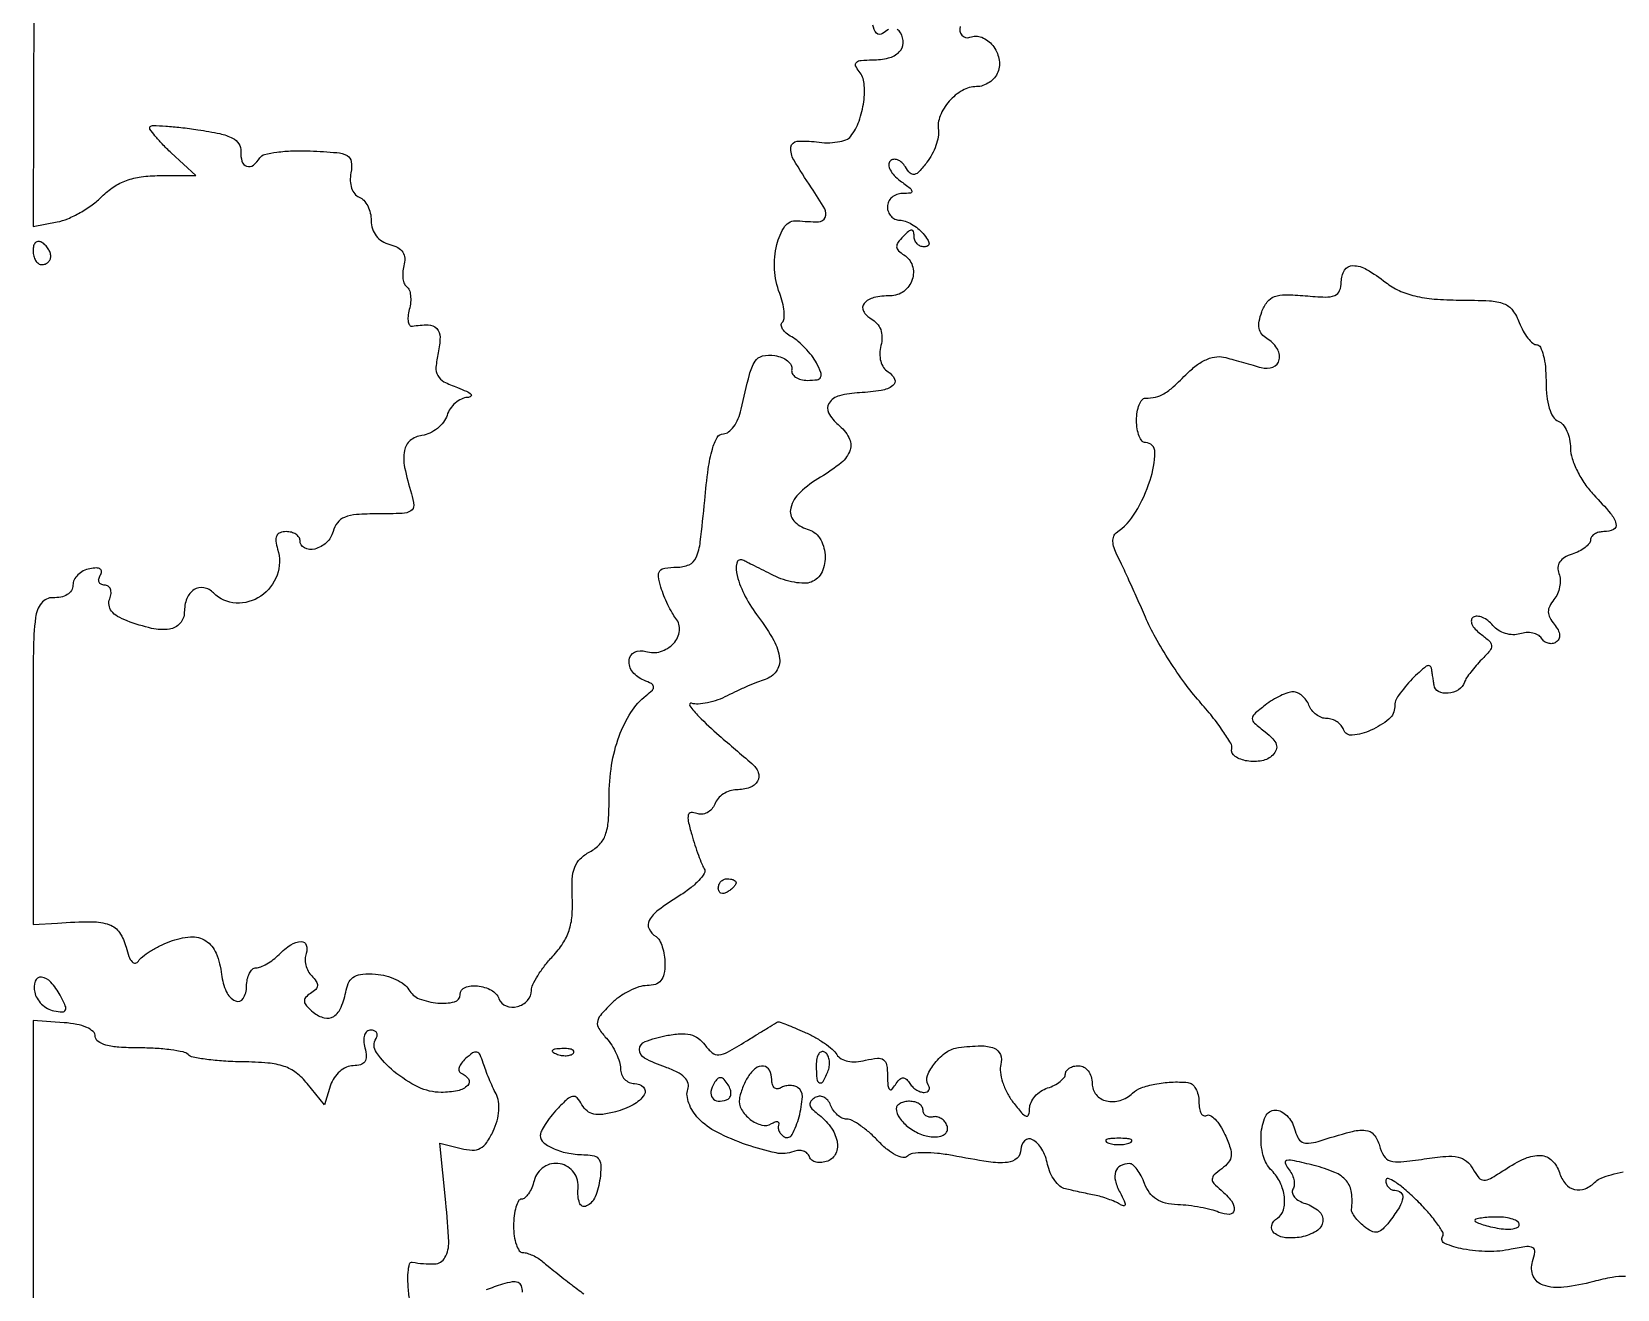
# Model space of a CAD drawing. Extents: x 0 to 4160, y 0 to 3120.
# Drawn here: x -0.1 to 178, y 2323.9 to 2465.2 of the extents above; entities that cross this region are included whole.
import ezdxf

# ---------------------------------------------------------------- set-up
doc = ezdxf.new("R2010")
doc.units = 0

msp = doc.modelspace()

# ---------------------------------------------------------------- linework, layer by layer
for points in [[(4159.499279, 606.274193, 0.000001), (4159.667734, 974.478125, 0.000057)], [(757.647081, 3119.740147, 0.000002), (520.492565, 3119.487217, 0.4139)], [(1964.75, 0.149832, 0.000016), (2717.930904, 0.232101, 0.000028), (3351.473438, 0.357111)], [(0.078947, 2469.388672), (0, 2443.277344), (2.700327, 2443.793544, 0.053185), (3.903994, 2444.1595, 0.028623), (5.296314, 2444.846992, 0.028165), (6.65032, 2445.719074, 0.039241), (7.745781, 2446.654872, -0.048872), (9.069386, 2447.742251, -0.060354), (10.492094, 2448.464048, -0.055028), (12.150515, 2448.868125, -0.032273), (14.191477, 2449), (18.292045, 2449), (15.53474, 2451.555384, -0.013882), (14.505901, 2452.563394, -0.02299), (13.702822, 2453.475553, -0.019346), (13.144693, 2454.229531, -0.360485), (13.170384, 2454.503717, -0.207868), (13.501763, 2454.634348, -0.007326), (14.907352, 2454.565343, -0.012495), (16.599276, 2454.414881, -0.008295), (18.531667, 2454.161706, -0.01528), (21.008756, 2453.717546, -0.065398), (22.421341, 2453.220102, -0.131387), (23.14208, 2452.574479, -0.166495), (23.361111, 2451.713373, 0.091386), (23.473452, 2450.609052, 0.245777), (24.004021, 2450.057097, 0.247869), (24.755763, 2450.180569, 0.092383), (25.498506, 2450.997583, -0.19745), (26.018323, 2451.374473, -0.025002), (27.407641, 2451.638004, -0.026255), (29.165425, 2451.787713, -0.018989), (31.13191, 2451.776879, -0.009644), (34.130818, 2451.588387, -0.102291), (35.299471, 2451.244819, -0.243504), (35.762032, 2450.573431, -0.078775), (35.722636, 2449.329396, 0.055754), (35.651433, 2448.412379, 0.072879), (35.801321, 2447.585883, 0.086633), (36.147186, 2446.949367, 0.134251), (36.648249, 2446.581485, -0.118297), (37.165515, 2446.226154, -0.065277), (37.602923, 2445.590922, -0.059374), (37.899332, 2444.788984, -0.058926), (38, 2443.937765, 0.077886), (38.14342, 2443.022645, 0.088029), (38.558789, 2442.237344, 0.087547), (39.221214, 2441.639716, 0.076045), (40.080618, 2441.268667, -0.059421), (40.984923, 2440.91325, -0.123728), (41.540837, 2440.406273, -0.134602), (41.763786, 2439.728075, -0.076597), (41.674499, 2438.863282, 0.044497), (41.548316, 2438.114016, 0.053746), (41.569335, 2437.401286, 0.06278), (41.723642, 2436.826482, 0.158702), (42, 2436.5, -0.169301), (42.273901, 2436.162535, -0.059415), (42.416815, 2435.54575, -0.050686), (42.422762, 2434.774726, -0.040574), (42.278351, 2433.956414, 0.036953), (42.136439, 2433.184892, 0.072349), (42.159137, 2432.561836, 0.12555), (42.333284, 2432.182771, 0.274543), (42.622231, 2432.075831, -0.046735), (44.400518, 2432.232749, -0.200754), (45.358522, 2431.825871, -0.202451), (45.73657, 2430.860987, -0.047567), (45.522475, 2429.102327, 0.033979), (45.279182, 2427.473517, 0.147535), (45.482961, 2426.529566, 0.146566), (46.175654, 2425.852265, 0.033386), (47.693019, 2425.181274, -0.017262), (48.713274, 2424.768879, -0.08945), (49.214089, 2424.428399, -0.472751), (49.194418, 2424.205259, -0.139077), (48.817388, 2424.078947, 0.10098), (48.128198, 2423.904316, 0.067787), (47.448484, 2423.454301, 0.064437), (46.880846, 2422.809607, 0.071596), (46.520108, 2422.063355, -0.087029), (46.121438, 2421.299357, -0.060657), (45.43895, 2420.603552, -0.059382), (44.590807, 2420.077382, -0.073968), (43.702721, 2419.813355, 0.137507), (42.388157, 2419.234786, 0.178335), (41.727675, 2418.107337, 0.096013), (41.754936, 2416.223616, 0.02437), (42.528939, 2413.25, -0.056218), (42.778894, 2411.957658, -0.28605), (42.456382, 2411.335871, -0.125046), (41.49108, 2411.051705, -0.009373), (38.733263, 2411, 0.017309), (36.360562, 2410.917836, 0.077579), (35.009108, 2410.609833, 0.134306), (34.202688, 2410.00194, 0.100856), (33.710251, 2409, -0.142701), (32.977815, 2407.776075, -0.12179), (31.657974, 2407.045322, -0.186298), (30.5095, 2407.166479, -0.281425), (30, 2408, 0.154397), (29.879355, 2408.381384, 0.097848), (29.53958, 2408.70625, 0.08029), (29.031939, 2408.925476, 0.061935), (28.432612, 2409, 0.088386), (27.761545, 2408.880441, 0.194789), (27.382727, 2408.536358, 0.145813), (27.287149, 2407.94056, 0.044232), (27.488011, 2407.037773, -0.165809), (27.425691, 2404.112018, -0.156512), (25.592304, 2401.751828, -0.16575), (22.816302, 2400.979519, -0.184097), (20.287132, 2402.112868, 0.147046), (19.188327, 2402.703763, 0.198881), (18.093044, 2402.491711, 0.156911), (17.283912, 2401.482149, 0.091341), (17, 2399.940983, -0.18541), (16.523973, 2398.701398, -0.173452), (15.325472, 2398.055966, -0.094844), (13.32622, 2398.1332, -0.03391), (10.5842, 2398.967987, -0.040888), (9.497265, 2399.486418, -0.09518), (8.819664, 2400.076619, -0.13359), (8.540668, 2400.738659, -0.125562), (8.626089, 2401.467987, 0.067353), (8.764479, 2402.054005, 0.115063), (8.698771, 2402.549971, 0.152402), (8.443585, 2402.876536, 0.152416), (8.047972, 2403, -0.108314), (7.656849, 2403.085734, -0.181954), (7.42348, 2403.321989, -0.161725), (7.388327, 2403.677325, -0.083068), (7.559413, 2404.096132, 0.117593), (7.699581, 2404.519867, 0.282804), (7.556999, 2404.803459, 0.149675), (7.116155, 2404.919117, 0.037439), (6.36843, 2404.832437, 0.072502), (5.653092, 2404.583409, 0.073909), (5.043843, 2404.141707, 0.080447), (4.630527, 2403.581209, 0.116365), (4.482952, 2402.986305, -0.13488), (4.312612, 2402.393064, -0.116583), (3.855748, 2401.931121, -0.092377), (3.140044, 2401.649751, -0.056532), (2.232952, 2401.579401, 0.241313), (0.950306, 2400.978644, 0.135303), (0.279253, 2399.347174, 0.028825), (0.036755, 2395.540526, 0.001496), (0, 2383.254034), (0, 2364.849267), (2.75, 2365.030596, -0.014417), (6.613283, 2365.173643, -0.087295), (8.58228, 2364.843815, -0.161518), (9.725848, 2363.955575, -0.086272), (10.4603, 2362.302155, 0.027606), (10.780861, 2361.2699, 0.09193), (11.144192, 2360.663285, 0.246411), (11.504133, 2360.525904, 0.228516), (11.83906, 2360.739594, -0.089477), (12.296687, 2361.248848, -0.025485), (13.172161, 2361.85983, -0.024792), (14.24903, 2362.460454, -0.023974), (15.391989, 2362.958934, -0.073206), (17.692668, 2363.466576, -0.161271), (19.417111, 2363.028508, -0.155531), (20.579308, 2361.630766, -0.066752), (21.190639, 2359.253939, 0.074827), (21.718996, 2357.328507, 0.179216), (22.736279, 2356.2833, 0.384415), (23.615251, 2356.545338, 0.137626), (24, 2357.916667, -0.049455), (24.079049, 2358.713905, -0.069449), (24.314732, 2359.388021, -0.089619), (24.662365, 2359.841748, -0.186691), (25.071429, 2360, 0.098387), (25.586132, 2360.10227, 0.03396), (26.26875, 2360.440625, 0.032192), (26.989814, 2360.925966, 0.032161), (27.642857, 2361.5, -0.051424), (28.973574, 2362.581925, -0.135789), (30.132688, 2362.953168, -0.335762), (30.70901, 2362.552219, -0.172043), (30.685134, 2361.621855, 0.090252), (30.569424, 2361.00827, 0.062851), (30.653415, 2360.306763, 0.061196), (30.914352, 2359.627849, 0.074191), (31.319786, 2359.080214, -0.046033), (31.825037, 2358.472256, -0.167882), (31.95632, 2357.995547, -0.18356), (31.761105, 2357.566506, -0.056845), (31.194306, 2357.120088, 0.06658), (30.630355, 2356.657911, 0.226897), (30.491524, 2356.217016, 0.156254), (30.7356, 2355.713265, 0.029229), (31.495047, 2355.00411, 0.107919), (32.729627, 2354.364951, 0.217467), (33.78825, 2354.541827, 0.14977), (34.625922, 2355.578444, 0.047922), (35.192123, 2357.5, -0.079563), (35.536789, 2358.445483, -0.142154), (36.120344, 2359.022797, -0.108215), (37.045767, 2359.290928, -0.035056), (38.479467, 2359.285684, -0.045781), (39.652965, 2359.089993, -0.044735), (40.780814, 2358.683216, -0.048321), (41.703199, 2358.140141, -0.108397), (42.239968, 2357.535684, 0.173809), (43.400023, 2356.525579, 0.069989), (45.474323, 2356.03446, 0.082789), (47.347402, 2356.170436, 0.346196), (48, 2357, -0.31133), (48.544993, 2357.79043, -0.119059), (49.940467, 2357.967932, -0.094994), (51.498159, 2357.486245, -0.180695), (52.355157, 2356.516859, 0.211854), (53.156315, 2355.713365, 0.156964), (54.424168, 2355.639834, 0.14603), (55.562028, 2356.327272, 0.186447), (56, 2357.460966, -0.11477), (56.149953, 2358.105639, -0.025467), (56.704662, 2359.101995, -0.025179), (57.480587, 2360.213899, -0.021951), (58.39885, 2361.296357, 0.041972), (59.536788, 2362.751981, 0.064517), (60.232645, 2364.189697, 0.060687), (60.564576, 2365.821402, 0.032631), (60.59383, 2367.87775, -0.023935), (60.587243, 2369.967688, -0.080154), (60.864823, 2371.304888, -0.10979), (61.489158, 2372.250907, -0.069449), (62.561646, 2373.032992, 0.078861), (63.661953, 2373.867355, 0.106449), (64.315596, 2374.927492, 0.068264), (64.643391, 2376.511218, 0.016946), (64.733333, 2379.164228, -0.039108), (65.014697, 2382.756026, -0.048189), (65.854289, 2386.008083, -0.054032), (67.174198, 2388.692912, -0.085552), (68.890299, 2390.589173, 0.028625), (69.589968, 2391.205033, 0.23843), (69.720231, 2391.593341, 0.240412), (69.484395, 2391.926267, 0.029057), (68.640299, 2392.307789, -0.133859), (67.380942, 2393.230918, -0.187016), (66.969425, 2394.550217, -0.271837), (67.589081, 2395.459375, -0.189478), (68.858817, 2395.54481, 0.150809), (70.516165, 2395.531601, 0.135568), (71.974126, 2396.447467, 0.155453), (72.633146, 2397.876947, 0.202271), (72.244834, 2399.25, -0.039231), (71.812449, 2399.886995, -0.017033), (71.335922, 2400.79375, -0.016732), (70.892313, 2401.796962, -0.021355), (70.555001, 2402.75, -0.035581), (70.27444, 2403.968328, -0.207672), (70.436245, 2404.590787, -0.197353), (71.008882, 2404.916575, -0.031901), (72.315125, 2405, 0.101311), (73.716338, 2405.286861, 0.194653), (74.5118, 2406.087055, 0.070249), (74.975436, 2407.846414, 0.005992), (75.467832, 2412.5, -0.009792), (75.870456, 2416.047319, -0.035068), (76.329469, 2418.280624, -0.060221), (76.87504, 2419.59621, -0.270681), (77.566268, 2420, 0.168084), (78.145448, 2420.200363, 0.068627), (78.731704, 2420.807813, 0.057351), (79.236588, 2421.697782, 0.045652), (79.573893, 2422.75, -0.007136), (80.50154, 2426.654702, -0.077639), (81.133132, 2428.138259, -0.200352), (81.975317, 2428.736804, -0.093937), (83.33589, 2428.784555, -0.055386), (84.145287, 2428.566722, -0.077587), (84.790855, 2428.18984, -0.099643), (85.1782, 2427.71945, -0.174583), (85.25, 2427.226259, 0.172901), (85.316359, 2426.759756, 0.121897), (85.671273, 2426.360214, 0.091312), (86.275058, 2426.090749, 0.059482), (87.035184, 2426, 0.034315), (88.096273, 2426.072909, 0.246362), (88.500596, 2426.36175, 0.216151), (88.522583, 2426.889626, 0.026825), (88.02292, 2427.957173, 0.039964), (87.495714, 2428.777373, 0.027071), (86.775148, 2429.623724, 0.027329), (85.984507, 2430.370285, 0.048007), (85.246067, 2430.88217, -0.045253), (84.63289, 2431.302252, -0.077931), (84.223785, 2431.764807, -0.117574), (84.075031, 2432.192756, -0.225158), (84.194487, 2432.52782, 0.179045), (84.3922, 2432.957718, 0.0422), (84.386073, 2433.761736, 0.038233), (84.219323, 2434.742575, 0.029632), (83.894857, 2435.776547, -0.076816), (83.322189, 2438.463458, -0.072821), (83.570078, 2441.250007, -0.092969), (84.486662, 2443.305167, -0.272354), (85.839916, 2443.932471, 0.024585), (88.263607, 2443.814627, 0.297318), (89.007854, 2444.300709, 0.239576), (88.952865, 2445.280849, 0.017476), (87.469863, 2447.639547, -0.014509), (85.476605, 2450.768452, -0.162544), (85.164751, 2452.190171, -0.364458), (85.871264, 2452.869063, -0.053099), (88.018981, 2452.783906, 0.035999), (89.235997, 2452.693973, 0.041375), (90.396883, 2452.788103, 0.045757), (91.345472, 2453.035437, 0.142205), (91.874548, 2453.420407, 0.079009), (92.813659, 2455.133066, 0.053191), (93.339594, 2457.304853, 0.055102), (93.383391, 2459.368595, 0.15212), (92.835704, 2460.697964, -0.065734), (92.432294, 2461.339354, -0.331498), (92.51523, 2461.728404, -0.162096), (93.041297, 2461.950307, -0.019446), (94.318538, 2462, 0.061593), (96.111575, 2462.221717, 0.131435), (97.322569, 2462.89502, 0.191797), (97.771273, 2463.89175, 0.150517), (97.469989, 2465.048558, 0.104106), (97.09558, 2465.441668, 0.161867)], [(104.181418, 2465.763802, 0.275091), (104.356255, 2464.777727, 0.316148), (105.267137, 2464.549016, -0.188669), (106.603342, 2464.540269, -0.129652), (107.834743, 2463.628471, -0.118044), (108.53285, 2462.147774, -0.143976), (108.410264, 2460.626748, -0.085944), (108.039286, 2460.004868, -0.06629), (107.44929, 2459.477857, -0.066003), (106.738973, 2459.121612, -0.083457), (106.015456, 2459, 0.131114), (104.4275, 2458.576311, 0.082961), (102.936952, 2457.353547, 0.083171), (101.928024, 2455.71629, 0.133108), (101.729985, 2454.096376, -0.08441), (101.710824, 2453.34245, -0.03774), (101.446002, 2452.382866, -0.035968), (101.004922, 2451.386135, -0.040605), (100.440441, 2450.504871, -0.020214), (99.574049, 2449.457863, -0.157374), (99.033276, 2449.14326, -0.256992), (98.559134, 2449.283914, -0.056496), (98.014888, 2449.975911, 0.063853), (97.608692, 2450.47708, 0.098286), (97.139102, 2450.77557, 0.128655), (96.683389, 2450.827916, 0.16237), (96.305945, 2450.639279, 0.217306), (96.150554, 2450.223218, 0.100975), (96.308712, 2449.655693, 0.071615), (96.758714, 2449.020048, 0.045131), (97.442702, 2448.418239, -0.008011), (98.551378, 2447.579969, -0.185581), (98.751518, 2447.246384, -0.437606), (98.596133, 2447.042659, -0.023556), (97.69113, 2447, 0.08745), (97.045408, 2446.886193, 0.094445), (96.496769, 2446.559375, 0.100127), (96.129776, 2446.072217, 0.111976), (96, 2445.5, 0.090674), (96.104712, 2444.927343, 0.09558), (96.404657, 2444.440625, 0.099644), (96.85199, 2444.114952, 0.108083), (97.377555, 2444, -0.086594), (97.995234, 2443.892217, -0.04354), (98.71614, 2443.559375, -0.041499), (99.421878, 2443.073942, -0.048188), (100, 2442.5, -0.024942), (100.51771, 2441.808783, -0.128583), (100.674576, 2441.361364, -0.300026), (100.532179, 2441.101643, -0.122183), (100.122445, 2441, -0.106077), (99.694183, 2441.091891, -0.099338), (99.329718, 2441.3525, -0.096141), (99.085402, 2441.74191, -0.092419), (99, 2442.2, 0.06052), (98.936858, 2442.719751, 0.35445), (98.73265, 2442.874265, 0.170327), (98.386041, 2442.739454, 0.019263), (97.758359, 2442.158359, 0.038302), (97.18338, 2441.487828, 0.171596), (97.03653, 2440.999966, 0.194026), (97.236317, 2440.565246, 0.050829), (97.856752, 2440.088532, -0.177288), (98.796466, 2438.893329, -0.160916), (98.790583, 2437.31778, -0.153313), (97.836808, 2436.001619, -0.161239), (96.321732, 2435.5, 0.055814), (94.470937, 2435.292754, 0.163988), (93.391134, 2434.63353, 0.313058), (93.312934, 2433.77485, 0.137004), (94.165327, 2432.927354, -0.083372), (94.827858, 2432.395346, -0.095251), (95.243796, 2431.698212, -0.088726), (95.389355, 2430.855438, -0.062535), (95.263598, 2429.899999, 0.060939), (95.14278, 2429.00411, 0.070553), (95.253064, 2428.150932, 0.078543), (95.57641, 2427.438734, 0.108997), (96.077641, 2426.952015, -0.146158), (96.804715, 2426.134582, -0.358133), (96.618332, 2425.407993, -0.11927), (95.305728, 2424.861566, -0.026707), (92.876704, 2424.608887, 0.049258), (90.607102, 2424.268919, 0.184898), (89.449515, 2423.455045, 0.27882), (89.395124, 2422.334766, 0.095983), (90.466695, 2421.027641, -0.092889), (91.674711, 2419.572374, -0.210421), (91.804565, 2418.176944, -0.142364), (90.813062, 2416.742583, -0.037541), (88.5, 2415.132501, 0.053739), (86.183531, 2413.406279, 0.143907), (85.141025, 2411.655829, 0.24782), (85.482543, 2410.226567, 0.149759), (87, 2409.289749, -0.189002), (88.374692, 2408.288754, -0.124302), (88.998723, 2406.408753, -0.126185), (88.651765, 2404.478968, -0.196329), (87.43623, 2403.337156, -0.097577), (86.648269, 2403.200381, -0.037979), (85.542738, 2403.309731, -0.035785), (84.329575, 2403.614404, -0.036997), (83.18623, 2404.086453, 0.000306), (82.102788, 2404.629867, 0.000353), (81.068768, 2405.146789, 0.000316), (80.191868, 2405.5837, 0.002058), (79.75, 2405.801246, 0.484721), (79.077949, 2405.47717, 0.122122), (79.112355, 2404.059522, 0.053707), (80.034848, 2401.71331, 0.042444), (81.5, 2399.411113, -0.034102), (83.235663, 2396.78162, -0.102564), (83.889969, 2394.744851, -0.183731), (83.511128, 2393.3033, -0.163283), (82.25, 2392.390176, 0.018595), (81.404771, 2392.091032, 0.007612), (80.279687, 2391.625173, 0.007519), (79.085306, 2391.087729, 0.009545), (78, 2390.554116, -0.034619), (76.932656, 2390.094218, -0.032887), (75.79375, 2389.776708, -0.034621), (74.749785, 2389.632872, -0.090432), (74, 2389.717712, 0.714607), (73.79944, 2389.438508, 0.041965), (74.803529, 2388.250963, 0.016504), (77.102518, 2386.100522, 0.004839), (80.771968, 2382.950733, -0.125415), (81.489897, 2381.948512, -0.229098), (81.412899, 2380.967684, -0.179962), (80.53245, 2380.247039, -0.082639), (79.047972, 2380, 0.079733), (78.300868, 2379.880099, 0.065455), (77.571934, 2379.528897, 0.066621), (76.970846, 2379.00936, 0.089888), (76.598559, 2378.396246, -0.086201), (76.257192, 2377.824667, -0.09397), (75.751784, 2377.421746, -0.100283), (75.162572, 2377.248638, -0.113551), (74.580123, 2377.33088, 0.104781), (73.942434, 2377.432225, 0.332134), (73.629652, 2377.172739, 0.11538), (73.624598, 2376.468381, 0.014184), (74.009405, 2374.967205, 0.008971), (74.371012, 2373.786704, 0.009426), (74.769173, 2372.639394, 0.009132), (75.149059, 2371.663292, 0.041063), (75.427084, 2371.117981, -0.28551), (75.425743, 2370.61154, -0.048667), (74.810551, 2369.812501, -0.040459), (73.807402, 2368.902882, -0.025528), (72.506231, 2368.003851, 0.021482), (70.251432, 2366.472712, 0.106276), (69.245998, 2365.325312, 0.243577), (69.217384, 2364.370015, 0.143299), (70, 2363.5, -0.130646), (70.384508, 2363.093337, -0.045439), (70.70625, 2362.346475, -0.041396), (70.926158, 2361.42066, -0.037634), (71, 2360.440983, -0.04725), (70.891489, 2359.295286, -0.125037), (70.545164, 2358.555123, -0.147038), (69.92932, 2358.140646, -0.075243), (69, 2358, 0.080286), (68.084519, 2357.852045, 0.037801), (66.976101, 2357.388601, 0.0362), (65.86264, 2356.715154, 0.042293), (64.918641, 2355.918641, 0.020189), (63.744693, 2354.645857, 0.144696), (63.40939, 2353.889449, 0.18229), (63.580178, 2353.162535, 0.036061), (64.418641, 2352.0899, -0.041492), (65.023886, 2351.298067, -0.034122), (65.535476, 2350.36488, -0.035366), (65.887471, 2349.436921, -0.073092), (66, 2348.671259, 0.093652), (66.120549, 2348.033304, 0.096515), (66.465104, 2347.490932, 0.099106), (66.979195, 2347.127907, 0.104699), (67.583333, 2347, -0.201126), (68.592121, 2346.577106, -0.355769), (68.671256, 2345.731162, -0.122136), (67.447726, 2344.619804, -0.058316), (65.459865, 2343.830836, -0.029501), (64.009797, 2343.533357, -0.086904), (62.9959, 2343.5638, -0.122257), (62.25619, 2343.91811, -0.092913), (61.678058, 2344.610795, 0.055885), (61.127659, 2345.378737, 0.258042), (60.629053, 2345.550757, 0.146527), (60.014963, 2345.243567, 0.01649), (58.903033, 2344.126293, 0.020902), (58.17453, 2343.275683, 0.024436), (57.559016, 2342.409055, 0.024456), (57.117078, 2341.636837, 0.118271), (57, 2341.148802, 0.226831), (57.381226, 2340.351708, 0.070348), (58.553039, 2339.652301, 0.056385), (60.220749, 2339.163719, 0.043112), (62.115998, 2339, -0.071224), (63.066298, 2338.863941, -0.190341), (63.59713, 2338.45145, -0.136575), (63.805297, 2337.676864, -0.03106), (63.7079, 2336.307896, -0.064435), (63.16191, 2334.27038, -0.188344), (62.174266, 2333.237132, -0.451475), (61.407908, 2333.57252, -0.104954), (61.246838, 2335.162378, 0.183475), (60.770674, 2336.990998, 0.194791), (59.21374, 2337.985389, 0.195192), (57.406157, 2337.61536, 0.183923), (56.310436, 2336.079108, -0.0374), (56.037363, 2335.283283, -0.049095), (55.666959, 2334.610738, -0.058225), (55.260832, 2334.145672, -0.186267), (54.883369, 2334, 0.273371), (54.542925, 2333.798831, 0.05431), (54.25949, 2333.11875, 0.043758), (54.064116, 2332.149476, 0.027867), (54, 2331, 0.032993), (54.075911, 2329.850834, 0.050652), (54.306148, 2328.88125, 0.065534), (54.642077, 2328.212058, 0.248609), (55.042206, 2328, -0.074612), (55.527501, 2327.927177, -0.033241), (56.133054, 2327.696231, -0.03197), (56.753197, 2327.361677, -0.037375), (57.292206, 2326.965894, 0.006461), (57.893898, 2326.464057, 0.002562), (58.732711, 2325.78974, 0.002535), (59.645801, 2325.070911, 0.003179), (60.5, 2324.414115, -0.002032), (61.879393, 2323.358521, -0.305208)], [(96.112975, 2465.417645, 0.044443), (95.462663, 2464.969013, -0.395019), (94.782315, 2465.009669, -0.1719), (94.3806, 2465.913523, -0.04515)], [(42.292873, 2322.853139, -0.018954), (42.138378, 2324.467162, -0.033946), (42.152145, 2325.798473, -0.041486), (42.303358, 2326.728782, -0.396458), (42.612169, 2326.927523, 0.053473), (45.121771, 2326.735887, 0.263268), (46.290608, 2327.445267, 0.14043), (46.70721, 2329.213198, 0.013622), (46.37471, 2333.646844), (45.693721, 2340.293687), (48.096861, 2339.691664, 0.053452), (49.35682, 2339.515827, 0.132569), (50.256222, 2339.728069, 0.119807), (50.982525, 2340.383061, 0.039632), (51.700058, 2341.638358, 0.040483), (52.138727, 2342.806857, 0.05043), (52.343341, 2343.947906, 0.056506), (52.305754, 2344.984831, 0.084658), (52.023056, 2345.843539, -0.014605), (51.646449, 2346.608002, -0.008581), (51.238829, 2347.542342, -0.008579), (50.863099, 2348.491155, -0.014463), (50.584964, 2349.300605, 0.034272), (50.231017, 2350.211638, 0.22459), (49.862906, 2350.51537, 0.218807), (49.387753, 2350.427528, 0.032565), (48.610488, 2349.800605, 0.043457), (48.133139, 2349.277915, 0.08762), (47.877052, 2348.784136, 0.151556), (47.875974, 2348.402079, 0.23378), (48.098522, 2348.166667, -0.155826), (48.926424, 2347.51969, -0.364734), (48.852621, 2346.792796, -0.142509), (47.712553, 2346.189054, -0.051021), (45.864671, 2346, -0.113555), (43.307558, 2346.588334, -0.060029), (40.556547, 2348.360187, -0.065572), (38.593025, 2350.477504, -0.301232), (38.542714, 2352.069113, 0.10424), (38.670532, 2352.423842, 0.179619), (38.603687, 2352.726552, 0.165023), (38.347884, 2352.929596, 0.086168), (37.942386, 2353, 0.177913), (37.520216, 2352.844871, 0.138651), (37.245827, 2352.43592, 0.093918), (37.16337, 2351.795948, 0.049197), (37.289749, 2351, -0.04883), (37.440896, 2350.052539, -0.162043), (37.28038, 2349.450788, -0.183581), (36.809182, 2349.11032, -0.065742), (35.973768, 2349, 0.107088), (35.21666, 2348.835965, 0.071952), (34.468974, 2348.356322, 0.067303), (33.841758, 2347.644585, 0.070271), (33.437093, 2346.801796), (32.73941, 2344.603592), (30.810993, 2346.985086, 0.057908), (29.570523, 2348.198688, 0.083854), (28.221761, 2348.92061, 0.060462), (26.398185, 2349.296638, 0.017534), (23.524227, 2349.43329, -0.012815), (21.41725, 2349.513556, -0.017307), (19.519696, 2349.700716, -0.014387), (17.976855, 2349.952384, -0.149907), (17.416272, 2350.25, 0.147448), (16.869811, 2350.543497, 0.016639), (15.467072, 2350.779687, 0.019019), (13.739121, 2350.94522, 0.014369), (11.833333, 2351, -0.01664), (9.658786, 2351.072388, -0.048876), (8.182634, 2351.317014, -0.084884), (7.302292, 2351.722104, -0.247414), (7, 2352.295613, 0.215616), (6.756375, 2352.8343, 0.077381), (6.029161, 2353.297228, 0.055573), (4.91455, 2353.643724, 0.03079), (3.5, 2353.826939), (0, 2354.062651), (0, 2286.031326, 0.000568)], [(178.948151, 2325.328396, 0.055323), (177.450789, 2325.2211, 0.019694), (175.355321, 2324.749318, -0.03585), (171.997999, 2324.106545, -0.108476), (169.694909, 2324.334396, -0.215949), (168.574227, 2325.357855, -0.180078), (168.494532, 2326.982771, 0.042788), (168.741241, 2328.076738, 0.304393), (168.514509, 2328.540552, 0.168165), (167.851313, 2328.669432, 0.014032), (166.100273, 2328.370055, -0.052221), (163.483727, 2328.125886, -0.043587), (160.704654, 2328.400288, -0.05289), (158.643667, 2329.018054, -0.460883), (158.387362, 2329.817748, 0.277181), (158.393385, 2330.288702, 0.023975), (157.711654, 2331.338526, 0.026165), (156.708005, 2332.589352, 0.017034), (155.42826, 2333.928876, 0.01602), (154.111371, 2335.136435, 0.034303), (153.007051, 2335.96123, 0.060898), (152.257486, 2336.324492, 0.514407), (152, 2336.140445, 0.086409), (152.075824, 2335.704968, 0.094051), (152.29375, 2335.335006, 0.100258), (152.618535, 2335.087553, 0.113287), (153, 2335, -0.181381), (153.683234, 2334.743717, -0.255159), (153.903949, 2334.145423, -0.10114), (153.528609, 2333.110217, -0.024628), (152.499452, 2331.601615, -0.033031), (151.68683, 2330.663723, -0.143884), (151.050436, 2330.311923, -0.175212), (150.398963, 2330.395582, -0.05458), (149.563226, 2330.947527, -0.026547), (148.995608, 2331.471889, -0.033039), (148.529751, 2332.01845, -0.034951), (148.212315, 2332.513776, -0.15919), (148.150392, 2332.845912, 0.065819), (148.150315, 2334.744213, 0.144154), (147.56598, 2336.060385, 0.118141), (146.26486, 2337.01193, 0.036935), (143.956675, 2337.783029, 0.00655), (141.731286, 2338.316964, 0.084372), (140.88056, 2338.362976, 0.476114), (140.695827, 2338.073347, 0.093213), (141.042765, 2337.448472, -0.05711), (141.429952, 2336.855727, -0.060475), (141.663985, 2336.201894, -0.067704), (141.717963, 2335.588174, -0.127204), (141.571569, 2335.115801, 0.199925), (141.504161, 2334.695235, 0.121735), (141.739153, 2334.241642, 0.084712), (142.258186, 2333.820631, 0.051332), (142.985479, 2333.504609, -0.10277), (144.489829, 2332.658881, -0.25233), (144.922191, 2331.508404, -0.226713), (144.203958, 2330.413939, -0.089053), (142.476133, 2329.750687, -0.073445), (140.734201, 2329.677034, -0.144043), (139.462007, 2330.2007, -0.296753), (139.18697, 2331.038381, -0.191675), (139.816459, 2331.886565, 0.190965), (140.49383, 2332.796657, 0.095189), (140.599775, 2334.252491, 0.081314), (140.137047, 2335.865124, 0.086136), (139.189877, 2337.210123, -0.134662), (138.218859, 2338.915181, -0.077496), (137.992398, 2341.284535, -0.091992), (138.488852, 2343.28839, -0.29419), (139.59362, 2344, -0.118361), (140.243479, 2343.843978, -0.075294), (140.878941, 2343.388818, -0.068639), (141.404136, 2342.714717, -0.067358), (141.731333, 2341.919382, 0.054461), (142.10415, 2340.942538, 0.152847), (142.611484, 2340.426356, 0.148877), (143.331976, 2340.283965, 0.050784), (144.387714, 2340.500115, -0.009414), (148.058119, 2341.57387, -0.084112), (149.724589, 2341.73762, -0.209271), (150.669208, 2341.242872, -0.105377), (151.285219, 2340.017323, 0.072881), (151.775765, 2338.861209, 0.186099), (152.485035, 2338.315249, 0.097037), (153.704293, 2338.199607, 0.012487), (156.320866, 2338.525408, -0.015731), (158.726993, 2338.809171, -0.071785), (160.12977, 2338.728574, -0.122761), (161.060814, 2338.284538, -0.093087), (161.788791, 2337.412927, 0.040125), (162.455317, 2336.418336, 0.221721), (163.016792, 2336.137494, 0.139409), (163.75743, 2336.326307, 0.013349), (165.358073, 2337.315049, -0.039265), (167.666199, 2338.580636, -0.119137), (169.413768, 2338.909315, -0.183822), (170.668429, 2338.356773, -0.121859), (171.5, 2337, 0.095319), (172.189423, 2335.730169, 0.161223), (173.202804, 2335.089677, 0.162249), (174.393266, 2335.18242, 0.096789), (175.583583, 2335.983583, -0.102913), (176.189612, 2336.380889, -0.026091), (177.311694, 2336.756498, -0.02549), (178.666348, 2337.059251, -0.023336)], [(55, 2323.567388, 0.092181), (54.870496, 2324.263861, 0.211032), (54.501436, 2324.634216, 0.13572), (53.838043, 2324.701715, 0.032468), (52.75, 2324.44316, 0.01843), (50.901377, 2323.799465, 0.11366)]]:
    msp.add_lwpolyline(points, format="xyb")
for points in [[(0, 2440.559017, 0.062283), (0.074545, 2439.962904, 0.080552), (0.29375, 2439.457961, 0.097988), (0.618621, 2439.120018, 0.153634), (1, 2439, 0.092995), (1.381732, 2439.071618, 0.096318), (1.70625, 2439.276414, 0.099231), (1.923444, 2439.581949, 0.105429), (2, 2439.940983, 0.089642), (1.926698, 2440.346558, 0.053229), (1.70625, 2440.7871, 0.051032), (1.382515, 2441.193797, 0.06081), (1, 2441.5, 0.139169), (0.620352, 2441.607943, 0.191142), (0.29375, 2441.478525, 0.138808), (0.073267, 2441.110654, 0.066118)], [(152, 2437, 0.058475), (153.492682, 2436.091014, 0.048928), (155.246955, 2435.485446, 0.038966), (157.435081, 2435.139691, 0.018746), (160.274751, 2435.022236, -0.011011), (163.666563, 2434.934466, -0.077885), (165.27583, 2434.602638, -0.143776), (166.245822, 2433.873778, -0.069481), (167, 2432.5, 0.033464), (167.439151, 2431.543021, 0.042913), (167.97231, 2430.734375, 0.048871), (168.516219, 2430.169328, 0.17856), (168.975249, 2430, -0.293691), (169.371766, 2429.745107, -0.04484), (169.698979, 2428.815781, -0.038254), (169.925801, 2427.51356, -0.024), (170, 2425.968615, 0.026212), (170.089911, 2424.254711, 0.04706), (170.367989, 2422.874933, 0.061421), (170.801864, 2421.891802, 0.168079), (171.375, 2421.409593, -0.133007), (171.901681, 2421.024881, -0.062552), (172.346094, 2420.300875, -0.055472), (172.647931, 2419.373778, -0.051024), (172.75, 2418.376169, 0.079833), (172.935731, 2417.220343, 0.036345), (173.521094, 2415.801608, 0.0348), (174.37042, 2414.363762, 0.040237), (175.375, 2413.130472, -0.014613), (177.250225, 2411.055018, -0.11035), (177.863335, 2409.893629, -0.357063), (177.578262, 2409.255255, -0.116751), (176.5, 2409, 0.060283), (175.926381, 2408.930588, 0.079016), (175.440625, 2408.726045, 0.097128), (175.115365, 2408.423094, 0.15811), (175, 2408.067388, -0.174152), (174.854748, 2407.663009, -0.056697), (174.391256, 2407.215522, -0.048538), (173.720809, 2406.797465, -0.038325), (172.927679, 2406.477046, 0.056325), (172.076526, 2406.097085, 0.111488), (171.540427, 2405.593179, 0.136025), (171.334844, 2404.980805, 0.105365), (171.444932, 2404.28291, -0.082335), (171.586195, 2403.593504, -0.056227), (171.526532, 2402.79443, -0.055278), (171.286975, 2402.012552, -0.071364), (170.894808, 2401.373252, 0.055381), (170.412917, 2400.641047, 0.121256), (170.260825, 2399.991745, 0.118882), (170.426399, 2399.33757, 0.05209), (170.926114, 2398.589028, -0.048135), (171.356187, 2397.955685, -0.101754), (171.529414, 2397.390735, -0.141783), (171.441324, 2396.925102, -0.138006), (171.117657, 2396.572716, -0.107097), (170.693918, 2396.422732, -0.099499), (170.234019, 2396.455685, -0.095858), (169.808813, 2396.666888, -0.091525), (169.484941, 2397.024365, 0.130275), (169.102629, 2397.386377, 0.074743), (168.502273, 2397.605408, 0.066194), (167.784287, 2397.654613, 0.060966), (167.057026, 2397.518099, -0.087703), (166.284232, 2397.4152, -0.065295), (165.434983, 2397.563596, -0.064381), (164.640422, 2397.929905, -0.079544), (164.027876, 2398.466412, 0.053446), (163.477793, 2399.001179, 0.066606), (162.863848, 2399.362115, 0.080202), (162.282599, 2399.503369, 0.159305), (161.826852, 2399.392989, 0.221775), (161.612073, 2399.065692, 0.138912), (161.673382, 2398.603248, 0.086712), (162.030197, 2398.059647, 0.046428), (162.633575, 2397.525986, -0.026818), (163.611152, 2396.72735, -0.197654), (163.86359, 2396.193773, -0.187588), (163.674097, 2395.620502, -0.023827), (162.782701, 2394.639844, 0.016774), (162.143729, 2393.956498, 0.016632), (161.550119, 2393.229963, 0.016736), (161.074206, 2392.560956, 0.059929), (160.839286, 2392.092857, -0.166314), (160.162921, 2391.247907, -0.117081), (159.003064, 2390.846669, -0.140398), (157.931375, 2391.040601, -0.249299), (157.420455, 2391.75, 0.002438), (157.346028, 2392.276602, 0.002148), (157.263352, 2392.825215, 0.002157), (157.184531, 2393.319344, 0.006519), (157.125, 2393.654988, 0.55873), (156.552169, 2393.872684, 0.038504), (154.978617, 2392.456435, 0.031616), (153.417332, 2390.594452, 0.159988), (153, 2389.323574, -0.22341), (152.349279, 2387.939922, -0.068285), (150.333039, 2386.689178, -0.07802), (148.238075, 2386.124791, -0.352746), (147.24608, 2386.76176, 0.095612), (146.979856, 2387.23504, 0.070267), (146.529213, 2387.636267, 0.068185), (145.969671, 2387.907241, 0.078871), (145.385282, 2388, -0.093049), (144.788691, 2388.111994, -0.066784), (144.193512, 2388.440625, -0.064944), (143.689916, 2388.92658, -0.076929), (143.361626, 2389.5, 0.06448), (143.051888, 2390.073514, 0.061551), (142.602053, 2390.559375, 0.066317), (142.086576, 2390.888686, 0.109447), (141.584141, 2391, 0.084194), (140.990729, 2390.899363, 0.027331), (140.165105, 2390.559375, 0.026366), (139.272568, 2390.074094, 0.026802), (138.44113, 2389.5, 0.015405), (137.227784, 2388.501214, 0.216539), (137.000854, 2387.999517, 0.215782), (137.229076, 2387.497594, 0.015293), (138.446253, 2386.496253, -0.034879), (139.304134, 2385.732281, -0.114158), (139.696132, 2385.087392, -0.171419), (139.683845, 2384.493794, -0.106693), (139.302473, 2383.902473, -0.151062), (138.088311, 2383.261791, -0.085434), (136.409875, 2383.236227, -0.105327), (135.063187, 2383.75099, -0.304129), (134.688372, 2384.624507, 0.183538), (134.580364, 2385.22528, 0.014765), (133.696751, 2386.602488, 0.01839), (132.501052, 2388.219388, 0.013041), (131.048119, 2389.945762, -0.024082), (129.420074, 2391.96923, -0.014752), (127.690931, 2394.497414, -0.014779), (126.123389, 2397.107658, -0.025373), (124.995763, 2399.380645, 0.002348), (124.072655, 2401.478756, 0.002411), (123.137911, 2403.54962, 0.002333), (122.310028, 2405.338288, 0.010185), (121.793846, 2406.384019, -0.044039), (121.465877, 2407.179924, -0.068014), (121.342372, 2407.912459, -0.088137), (121.428265, 2408.502278, -0.164008), (121.715794, 2408.884019, 0.108058), (123.878636, 2411.180721, 0.056608), (125.512407, 2414.771321, 0.072095), (126.052745, 2417.919479, 0.421861), (125, 2419, -0.226478), (124.617064, 2419.182831, -0.074992), (124.29375, 2419.734375, -0.057076), (124.073116, 2420.542644, -0.038131), (124, 2421.5, -0.038131), (124.073116, 2422.457356, -0.057076), (124.29375, 2423.265625, -0.074992), (124.617064, 2423.817169, -0.226478), (125, 2424, 0.055154), (126.133073, 2424.125367, 0.079369), (127.068965, 2424.49787, 0.050914), (128.109371, 2425.270789, 0.011179), (129.721194, 2426.812103, -0.03906), (130.840449, 2427.768926, -0.060665), (131.948874, 2428.386108, -0.072046), (133.016594, 2428.650831, -0.094116), (134.016649, 2428.562103, -0.000021), (134.920674, 2428.305852, -0.000012), (136.004891, 2427.998448, -0.000012), (137.090687, 2427.690538, -0.00002), (138, 2427.432612, 0.162305), (139.316967, 2427.492408, 0.259503), (140.020369, 2428.334644, 0.194476), (139.76551, 2429.617277, 0.116715), (138.621707, 2430.70031, -0.097915), (138.059432, 2431.194404, -0.118283), (137.774125, 2431.834709, -0.093308), (137.776075, 2432.65506, -0.042869), (138.06659, 2433.688114, -0.070547), (138.681663, 2434.812165, -0.144165), (139.479141, 2435.409515, -0.093113), (140.718298, 2435.623304, -0.019111), (142.944883, 2435.505045, 0.014433), (145.193448, 2435.364517, 0.100639), (146.273564, 2435.546648, 0.209036), (146.810266, 2436.077362, 0.095002), (147, 2437.066931, -0.138956), (147.371455, 2438.377713, -0.263853), (148.30316, 2438.889808, -0.12958), (149.848607, 2438.460245, -0.033754)], [(79, 2369.559017, -0.151918), (78.934461, 2369.34829, -0.038439), (78.70625, 2369.066025, -0.035638), (78.382774, 2368.768994, -0.029505), (78, 2368.5, -0.082592), (77.6179, 2368.343488, -0.161196), (77.29375, 2368.3746, -0.182303), (77.078288, 2368.586039, -0.108972), (77, 2368.940983, -0.093332), (77.076123, 2369.345238, -0.09642), (77.29375, 2369.688914, -0.099167), (77.618444, 2369.918938, -0.105053), (78, 2370, -0.042167), (78.382849, 2369.967655, -0.061769), (78.70625, 2369.870461, -0.081139), (78.92554, 2369.727648, -0.210953)], [(0.188159, 2357.261484, 0.087595), (0.452149, 2356.570626, 0.065452), (0.959681, 2355.930612, 0.064652), (1.623093, 2355.436163, 0.080452), (2.344461, 2355.172179, 0.032685), (3.31233, 2355.050653, 0.321962), (3.640222, 2355.257782, 0.20595), (3.62982, 2355.735076, 0.015848), (3.047794, 2356.910696, 0.06082), (2.012842, 2358.382418, 0.180513), (0.93557, 2358.942216, 0.361298), (0.260414, 2358.508175, 0.124713)], [(86.702947, 2352.771056, -0.02467), (87.832604, 2352.206704, -0.023862), (88.914223, 2351.528047, -0.024575), (89.806329, 2350.839655, -0.075917), (90.302919, 2350.265286, 0.12184), (90.802725, 2349.783584, 0.08101), (91.550399, 2349.499763, 0.066742), (92.490403, 2349.435887, 0.045148), (93.552919, 2349.602638, -0.031763), (94.88156, 2349.847707, -0.185899), (95.557594, 2349.67602, -0.201637), (95.912062, 2349.106279, -0.038049), (96.015313, 2347.858408, 0.015188), (96.055942, 2346.756856, 0.164145), (96.224032, 2346.350969, 0.438261), (96.485662, 2346.343987, 0.051696), (96.890313, 2346.856763, -0.045108), (97.321264, 2347.417879, -0.167837), (97.708088, 2347.625764, -0.218762), (98.0737, 2347.524505, -0.079241), (98.434017, 2347.106763, 0.058587), (98.769842, 2346.683412, 0.050471), (99.210854, 2346.325112, 0.053013), (99.685077, 2346.080929, 0.092658), (100.118034, 2346, 0.094988), (100.459121, 2346.065388, 0.173074), (100.669482, 2346.250474, 0.172586), (100.715494, 2346.527358, 0.094389), (100.59105, 2346.852678, -0.239539), (100.503691, 2347.898273, -0.073968), (101.333333, 2349.299651, -0.068419), (102.640433, 2350.522166, -0.123345), (104, 2351.049329, -0.025306), (106.493398, 2351.233784, -0.101274), (107.991977, 2350.963225, -0.209268), (108.688865, 2350.255573, -0.156492), (108.749402, 2349.149712, 0.097446), (108.695159, 2348.268818, 0.04432), (108.949642, 2347.138031, 0.041624), (109.440418, 2345.954688, 0.044806), (110.110534, 2344.899712, 0.011212), (111.084995, 2343.689426, 0.126626), (111.58259, 2343.335247, 0.437731), (111.871126, 2343.477675, 0.068567), (111.977764, 2344.182612, -0.106201), (112.135716, 2344.873295, -0.07038), (112.580968, 2345.557423, -0.066107), (113.23381, 2346.131496, -0.0706), (114, 2346.5, 0.039709), (114.765398, 2346.811679, 0.0497), (115.4125, 2347.222265, 0.058089), (115.858844, 2347.664493, 0.170109), (116, 2348.067388, -0.15811), (116.115365, 2348.423094, -0.097128), (116.440625, 2348.726045, -0.079016), (116.926381, 2348.930588, -0.060283), (117.5, 2349, -0.130775), (118.075754, 2348.846791, -0.10214), (118.5625, 2348.416667, -0.08892), (118.888136, 2347.769411, -0.072314), (119, 2347, 0.176514), (119.453039, 2345.756689, 0.16075), (120.618375, 2345.03713, 0.134921), (122.155633, 2345.089154, 0.116469), (123.55, 2345.913541, -0.105662), (124.509653, 2346.508923, -0.038348), (126.06281, 2346.935586, -0.035848), (127.892663, 2347.1558, -0.035006), (129.75, 2347.115154, -0.153737), (130.227311, 2346.915065, -0.086963), (130.632812, 2346.42899, -0.072409), (130.906988, 2345.73696, -0.058228), (131, 2344.940983, 0.040251), (131.06069, 2344.188315, 0.087141), (131.250796, 2343.641802, 0.16369), (131.531207, 2343.386947, 0.246509), (131.853772, 2343.409626, -0.27328), (132.269306, 2343.417955, -0.072624), (132.815175, 2342.995627, -0.052773), (133.398259, 2342.247226, -0.032236), (133.927718, 2341.259298, -0.023834), (134.517612, 2339.781821, -0.10716), (134.627158, 2338.863279, -0.149777), (134.330914, 2338.146968, -0.062564), (133.562856, 2337.422303, 0.028065), (132.709456, 2336.721561, 0.201815), (132.492658, 2336.247485, 0.201799), (132.680014, 2335.761001, 0.028059), (133.48891, 2335.009204, -0.054457), (134.658954, 2333.800785, -0.191363), (134.954918, 2332.780397, -0.379956), (134.436033, 2332.298236, -0.105827), (133.25, 2332.524314, 0.038129), (132.377344, 2332.816416, 0.015997), (131.166373, 2333.0806, 0.015718), (129.847337, 2333.281798, 0.019709), (128.614248, 2333.381303, -0.047775), (127.257466, 2333.567782, -0.083999), (126.21722, 2334.007184, -0.092693), (125.446945, 2334.72784, -0.070018), (124.896472, 2335.75, 0.031645), (124.514425, 2336.611374, 0.041432), (124.054598, 2337.339063, 0.046944), (123.588129, 2337.849746, 0.186311), (123.198891, 2338, 0.118356), (122.194837, 2337.758952, 0.198391), (121.638985, 2337.109465, 0.145136), (121.610174, 2336.077632, 0.057828), (122.134952, 2334.74784, -0.012075), (122.609964, 2333.806306, -0.117296), (122.702261, 2333.372374, -0.484397), (122.53851, 2333.249262, -0.074153), (122.103527, 2333.436016, 0.035715), (121.559676, 2333.720657, 0.016312), (120.814304, 2334.016774, 0.016058), (120.00546, 2334.278923, 0.021293), (119.253759, 2334.461862, -0.002084), (118.473101, 2334.620365, -0.001364), (117.574542, 2334.809267, -0.001372), (116.700097, 2334.998103, -0.002633), (116, 2335.155169, -0.121069), (115.388991, 2335.463182, -0.059127), (114.79375, 2336.108847, -0.053547), (114.30263, 2336.967249, -0.052231), (114, 2337.917502, 0.078374), (113.354944, 2339.62928, 0.137636), (112.287636, 2340.686054, 0.329521), (111.420994, 2340.572976, 0.203861), (111, 2339.583333, -0.212143), (110.56549, 2338.605325, -0.162901), (109.481989, 2338.132266, -0.060081), (107.353053, 2338.19898, -0.009971), (103.305565, 2338.899116, 0.022096), (101.635906, 2339.146413, 0.028527), (100.088033, 2339.217388, 0.028731), (98.83116, 2339.130952, 0.166331), (98.242321, 2338.842321, -0.244756), (97.734522, 2338.682273, -0.07418), (96.944114, 2338.946699, -0.054146), (95.996758, 2339.566174, -0.032339), (95.012442, 2340.486756, 0.023614), (94.019084, 2341.448808, 0.027521), (92.986944, 2342.261735, 0.028175), (92.053006, 2342.841788, 0.125514), (91.432675, 2343, -0.112011), (90.922014, 2343.115853, -0.066067), (90.395742, 2343.459243, -0.060938), (89.934309, 2343.965612, -0.062799), (89.614052, 2344.563382, 0.079183), (89.29614, 2345.11295, 0.110264), (88.85172, 2345.464088, 0.126447), (88.347499, 2345.564975, 0.125526), (87.855572, 2345.410739, 0.083015), (87.404043, 2345.015336, 0.216413), (87.295732, 2344.60764, 0.153096), (87.526906, 2344.153012, 0.038306), (88.160481, 2343.597357, -0.071728), (89.606175, 2342.148162, -0.108175), (90.339579, 2340.529689, -0.156082), (90.201824, 2339.152718, -0.201412), (89.293111, 2338.282236, -0.064549), (88.625453, 2338.120624, -0.085103), (88.001402, 2338.15888, -0.103842), (87.517816, 2338.385342, -0.152193), (87.245362, 2338.763913, 0.12711), (86.994753, 2339.150956, 0.105891), (86.571285, 2339.400397, 0.094047), (86.037461, 2339.472244, 0.078322), (85.476634, 2339.35266, -0.144585), (83.491801, 2339.195075, -0.031695), (80.157364, 2340.122644, -0.033675), (76.856069, 2341.526246, -0.084466), (74.760864, 2343.079286, -0.050954), (74.136505, 2343.879499, -0.052526), (73.694277, 2344.781581, -0.058052), (73.487389, 2345.646183, -0.121925), (73.57212, 2346.327346, 0.164115), (73.600475, 2347.017228, 0.126423), (73.213393, 2347.669227, 0.080023), (72.37127, 2348.275291, 0.032182), (71.061256, 2348.828802, -0.036141), (68.71275, 2349.84306, -0.285513), (68.135039, 2350.818647, -0.307791), (68.766625, 2351.705649, -0.039385), (71.137875, 2352.377575, -0.032188), (72.688398, 2352.585087, -0.076222), (73.846228, 2352.48823, -0.096882), (74.747342, 2352.076302, -0.07954), (75.500454, 2351.330266, 0.061144), (76.316066, 2350.460902, 0.198757), (77.055294, 2350.230002, 0.104686), (78.045951, 2350.534561, 0.011458), (80.11258, 2351.744845, -0.000845), (81.425544, 2352.55166, -0.001301), (82.564561, 2353.244865, -0.000409), (83.554153, 2353.842501, -0.038748), (83.702947, 2353.917154, -0.18724), (83.854495, 2353.919787, -0.003025), (84.667913, 2353.614662, -0.007448), (85.616238, 2353.236088, -0.004816)], [(58.8125, 2350.316886, 0.051402), (59.359369, 2350.160852, 0.05415), (59.916927, 2350.123424, 0.060344), (60.402231, 2350.202593, 0.126455), (60.729167, 2350.395833, 0.296942), (60.77538, 2350.614691, 0.208169), (60.592839, 2350.799335, 0.077125), (60.112848, 2350.910055, 0.028489), (59.416667, 2350.921053, 0.018894), (58.670344, 2350.862007, 0.168741), (58.37858, 2350.720685, 0.470617), (58.395823, 2350.538436, 0.054073)], [(88, 2349.059017, 0.020503), (88.063011, 2347.523001, 0.275668), (88.377209, 2347.082867, 0.395517), (88.794126, 2347.230543, 0.027681), (89.349337, 2348.467975, 0.066719), (89.493102, 2349.073335, 0.072258), (89.466258, 2349.678351, 0.081026), (89.279146, 2350.190464, 0.126981), (88.956326, 2350.526992, 0.214542), (88.594852, 2350.57458, 0.177225), (88.280921, 2350.339579, 0.099152), (88.068264, 2349.806756, 0.045552)], [(80.337137, 2347.75, 0.027224), (80.024657, 2347.183358, 0.018877), (79.731807, 2346.512833, 0.01909), (79.498851, 2345.845494, 0.036753), (79.373016, 2345.293688, 0.171303), (79.601393, 2344.097027, 0.095789), (80.588979, 2342.968484, 0.100429), (81.882969, 2342.326204, 0.206387), (82.980972, 2342.48824, -0.042587), (83.374199, 2342.687221, -0.147801), (83.654942, 2342.712514, -0.296348), (83.788491, 2342.580444, -0.134937), (83.774777, 2342.32433, 0.1124), (83.740143, 2341.971662, 0.083265), (83.853331, 2341.595272, 0.077596), (84.094121, 2341.253053, 0.077302), (84.428053, 2341, 0.417802), (85.297143, 2341.266312, 0.055262), (86.072242, 2343.255677, 0.048652), (86.446159, 2345.516751, 0.277803), (85.912239, 2346.554239, 0.086175), (85.489115, 2346.72405, 0.059591), (84.97422, 2346.770872, 0.058356), (84.450297, 2346.6944, 0.073145), (84, 2346.5, -0.139169), (83.620352, 2346.392057, -0.191142), (83.29375, 2346.521475, -0.138808), (83.073267, 2346.889346, -0.066118), (83, 2347.440983, 0.119436), (82.74636, 2348.487662, 0.249963), (82.07712, 2348.950857, 0.199282), (81.181346, 2348.69533, 0.085485)], [(76.524864, 2347.040232, 0.095285), (76.173645, 2346.11717, 0.203585), (76.342919, 2345.387974, 0.21625), (76.971294, 2345.032286, 0.105435), (77.905454, 2345.145833, 0.142632), (78.250559, 2345.389303, 0.141913), (78.411849, 2345.780462, 0.10734), (78.358425, 2346.28882, 0.059411), (78.092954, 2346.856763, 0.040481), (77.650668, 2347.454721, 0.186249), (77.276151, 2347.651965, 0.226851), (76.915023, 2347.5284, 0.060422)], [(97, 2344.2, 0.16148), (97.356111, 2343.126104, 0.072319), (98.420022, 2342.060872, 0.0677), (99.845964, 2341.269915, 0.093079), (101.283333, 2341, 0.062072), (101.994673, 2341.088651, 0.118576), (102.501468, 2341.355088, 0.159765), (102.741266, 2341.760749, 0.143081), (102.708333, 2342.25, 0.082294), (102.44837, 2342.708637, 0.082084), (102.054167, 2343.059375, 0.086869), (101.589332, 2343.250455, 0.109277), (101.125, 2343.25, -0.086946), (100.695506, 2343.230568, -0.115449), (100.330469, 2343.367188, -0.127248), (100.087786, 2343.638553, -0.119697), (100, 2344, 0.148195), (99.884432, 2344.381354, 0.098894), (99.559375, 2344.70625, 0.082425), (99.073457, 2344.925306, 0.064853), (98.5, 2345, 0.051363), (97.926058, 2344.940885, 0.071292), (97.440625, 2344.765, 0.091341), (97.114323, 2344.505352, 0.181063)], [(120.75, 2340.337719, 0.057986), (121.320008, 2340.181385, 0.037979), (122, 2340.12966, 0.037979), (122.679992, 2340.181385, 0.057986), (123.25, 2340.337719, 0.174857), (123.459382, 2340.525001, 0.447206), (123.398438, 2340.693942, 0.078554), (122.89144, 2340.810911, 0.017491), (122, 2340.842105, 0.017491), (121.10856, 2340.810911, 0.078554), (120.601562, 2340.693942, 0.447206), (120.540618, 2340.525001, 0.174857)], [(162, 2331.616577, 0.300822), (162.114399, 2331.443639, 0.017542), (162.734375, 2331.2054, 0.021857), (163.5418, 2330.966135, 0.013875), (164.5, 2330.755249, 0.031701), (165.458177, 2330.634359, 0.053628), (166.265625, 2330.670744, 0.076393), (166.816555, 2330.843992, 0.285831), (167, 2331.138672, 0.249889), (166.823693, 2331.469414, 0.064968), (166.265625, 2331.746985, 0.050289), (165.457653, 2331.937276, 0.032714), (164.5, 2332, 0.014412), (163.541581, 2331.972369, 0.023639), (162.734375, 2331.88737, 0.020244), (162.119163, 2331.767351, 0.347462)]]:
    msp.add_lwpolyline(points, format="xyb", close=True)

doc.saveas('drawing.dxf')
